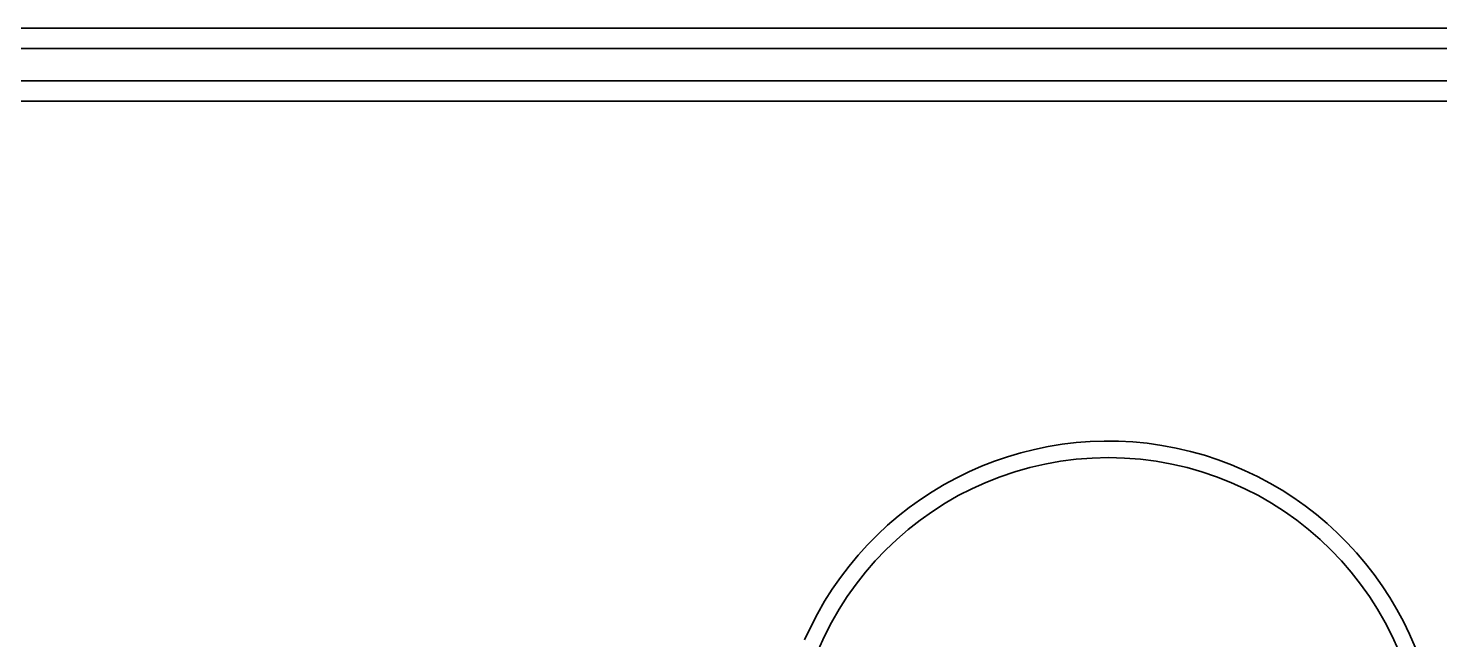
# Model space of a CAD drawing. Extents: x -1051 to 2563, y -231 to 775.
# Drawn here: x -633.94 to -591.35, y 159.99 to 178.43 of the extents above; entities that cross this region are included whole.
import ezdxf

# ---------------------------------------------------------------- set-up
doc = ezdxf.new("R2010")
doc.units = 0

msp = doc.modelspace()

# ---------------------------------------------------------------- linework, layer by layer
at = {"color": 7, "lineweight": 35}
for p, q in [((-518.047, 178.433), (-684.647, 178.433)), ((-684.647, 178.433), (-518.047, 178.433)), ((-518.047, 177.823), (-684.647, 177.823)), ((-684.647, 176.843), (-518.047, 176.843)), ((-684.647, 176.233), (-518.047, 176.233))]:
    msp.add_line(p, q, dxfattribs=at)
for radius, start, end in [(10, 360, 156.4218), (10, 360, 156.4218), (9.5, 0, 180), (9.5, 0, 180)]:
    msp.add_arc((-601.347, 155.983), radius, start, end, dxfattribs=at)

doc.saveas('drawing.dxf')
